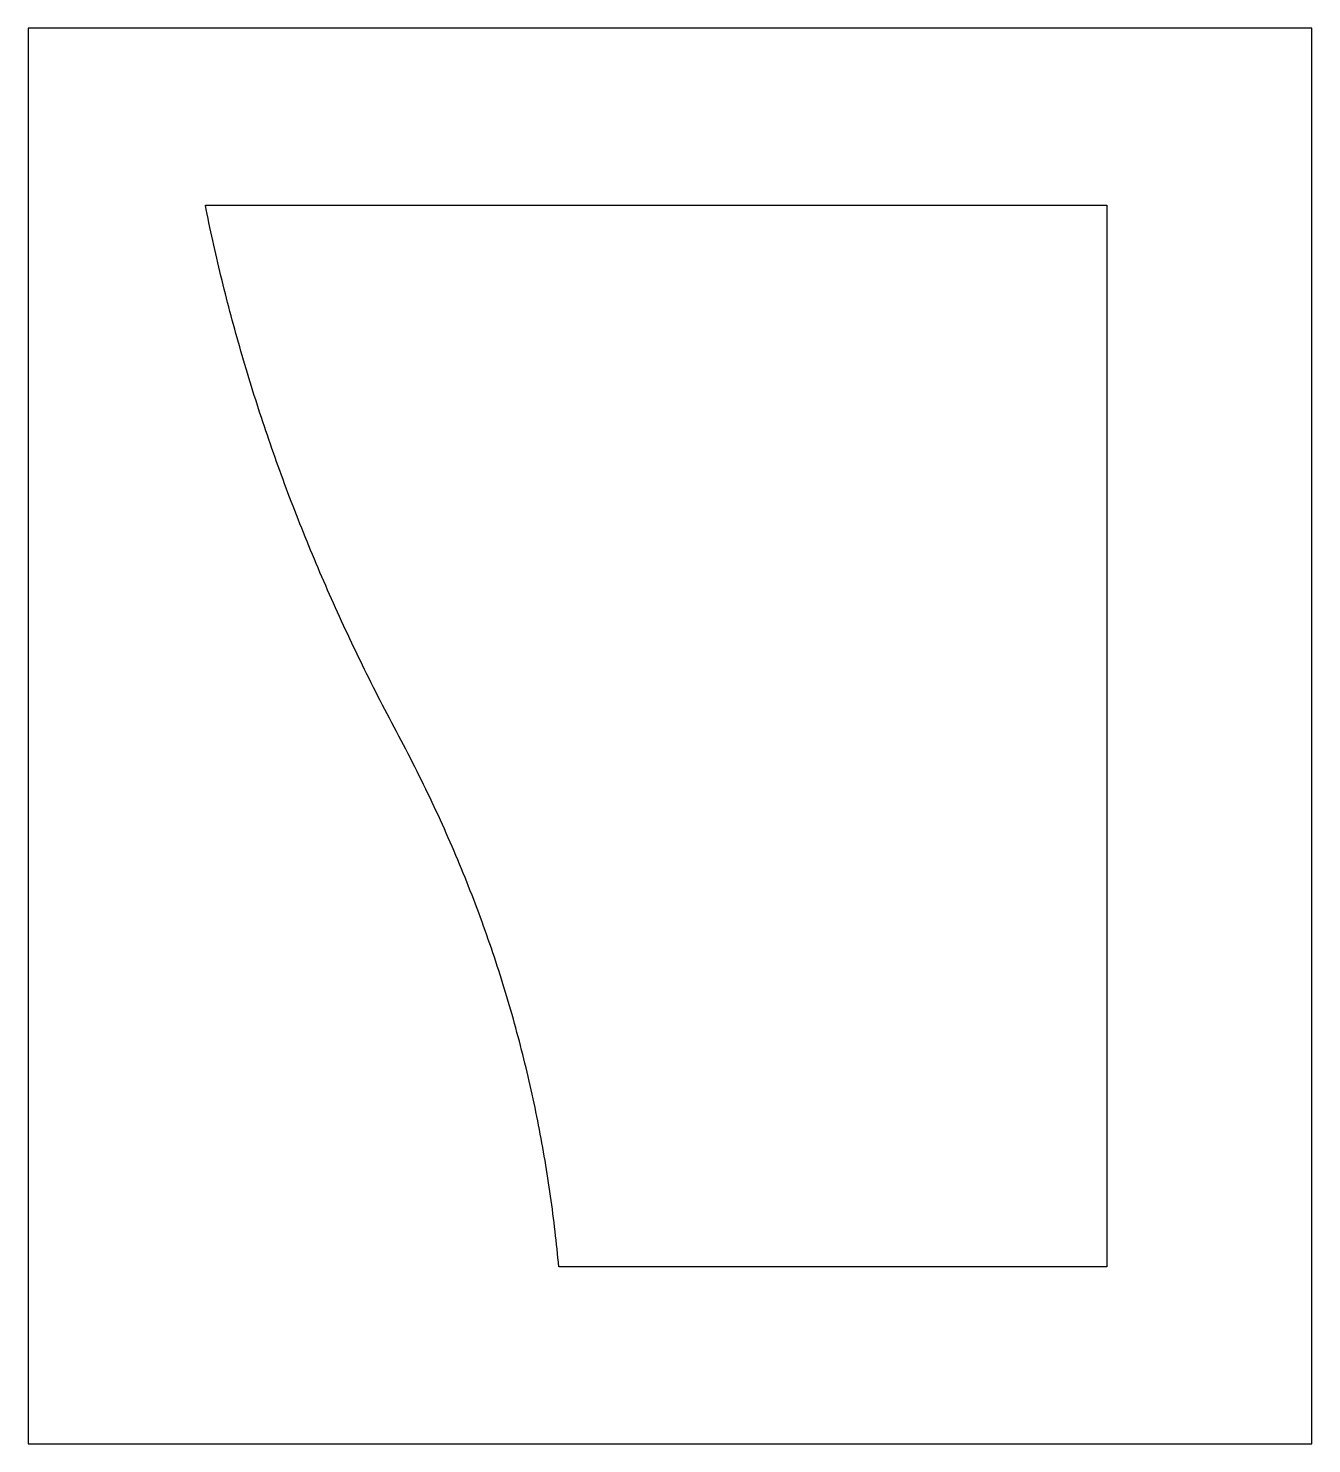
# Model space of a CAD drawing. Header units: millimetres. Extents: x 0 to 145, y 0 to 160.
import ezdxf

# ---------------------------------------------------------------- set-up
doc = ezdxf.new("R2010")
doc.units = ezdxf.units.MM
doc.layers.add('CUT_COUPON_B_WALNUT', color=3, linetype='CONTINUOUS')
doc.layers.add('REF_STOCK', color=8, linetype='CONTINUOUS')

msp = doc.modelspace()

# ---------------------------------------------------------------- linework, layer by layer
at = {"layer": 'CUT_COUPON_B_WALNUT'}
msp.add_lwpolyline([(59.937766, 20), (59.891263, 20.5), (59.843204, 21), (59.793585, 21.5), (59.742401, 22), (59.689646, 22.5), (59.635316, 23), (59.579406, 23.5), (59.52191, 24), (59.462823, 24.5), (59.402141, 25), (59.339859, 25.5), (59.275971, 26), (59.210473, 26.5), (59.14336, 27), (59.074626, 27.5), (59.004267, 28), (58.932278, 28.5), (58.858653, 29), (58.783388, 29.5), (58.706477, 30), (58.627917, 30.5), (58.547701, 31), (58.465825, 31.5), (58.382283, 32), (58.297071, 32.5), (58.210184, 33), (58.121617, 33.5), (58.031364, 34), (57.939422, 34.5), (57.845784, 35), (57.750446, 35.5), (57.653402, 36), (57.554649, 36.5), (57.45418, 37), (57.351991, 37.5), (57.248077, 38), (57.142433, 38.5), (57.035054, 39), (56.925934, 39.5), (56.81507, 40), (56.702455, 40.5), (56.588085, 41), (56.471956, 41.5), (56.354061, 42), (56.234396, 42.5), (56.112956, 43), (55.989735, 43.5), (55.86473, 44), (55.737935, 44.5), (55.609345, 45), (55.478955, 45.5), (55.34676, 46), (55.212755, 46.5), (55.076934, 47), (54.939294, 47.5), (54.799829, 48), (54.658534, 48.5), (54.515404, 49), (54.370434, 49.5), (54.223619, 50), (54.074955, 50.5), (53.924435, 51), (53.772055, 51.5), (53.617811, 52), (53.461697, 52.5), (53.303707, 53), (53.143838, 53.5), (52.982084, 54), (52.818441, 54.5), (52.652902, 55), (52.485464, 55.5), (52.316121, 56), (52.144868, 56.5), (51.9717, 57), (51.796612, 57.5), (51.6196, 58), (51.440658, 58.5), (51.259781, 59), (51.076964, 59.5), (50.892203, 60), (50.705492, 60.5), (50.516826, 61), (50.326201, 61.5), (50.133611, 62), (49.939051, 62.5), (49.742516, 63), (49.544002, 63.5), (49.343503, 64), (49.141015, 64.5), (48.936532, 65), (48.730049, 65.5), (48.521562, 66), (48.311065, 66.5), (48.098553, 67), (47.884022, 67.5), (47.667466, 68), (47.448881, 68.5), (47.228261, 69), (47.005602, 69.5), (46.780898, 70), (46.554145, 70.5), (46.325337, 71), (46.094469, 71.5), (45.861537, 72), (45.626536, 72.5), (45.38946, 73), (45.150304, 73.5), (44.909064, 74), (44.665735, 74.5), (44.420311, 75), (44.172788, 75.5), (43.92316, 76), (43.671423, 76.5), (43.417572, 77), (43.161601, 77.5), (42.903506, 78), (42.643281, 78.5), (42.380922, 79), (42.116424, 79.5), (41.849781, 80), (41.582808, 80.5), (41.317322, 81), (41.053321, 81.5), (40.790803, 82), (40.529767, 82.5), (40.270211, 83), (40.012135, 83.5), (39.755535, 84), (39.500412, 84.5), (39.246763, 85), (38.994586, 85.5), (38.743881, 86), (38.494646, 86.5), (38.246879, 87), (38.000579, 87.5), (37.755744, 88), (37.512373, 88.5), (37.270464, 89), (37.030015, 89.5), (36.791026, 90), (36.553494, 90.5), (36.317419, 91), (36.082798, 91.5), (35.84963, 92), (35.617913, 92.5), (35.387647, 93), (35.158829, 93.5), (34.931458, 94), (34.705533, 94.5), (34.481052, 95), (34.258013, 95.5), (34.036415, 96), (33.816256, 96.5), (33.597535, 97), (33.380251, 97.5), (33.164401, 98), (32.949985, 98.5), (32.737001, 99), (32.525447, 99.5), (32.315321, 100), (32.106623, 100.5), (31.899351, 101), (31.693503, 101.5), (31.489077, 102), (31.286073, 102.5), (31.084488, 103), (30.884322, 103.5), (30.685572, 104), (30.488237, 104.5), (30.292316, 105), (30.097807, 105.5), (29.904708, 106), (29.713019, 106.5), (29.522737, 107), (29.333861, 107.5), (29.146389, 108), (28.96032, 108.5), (28.775653, 109), (28.592386, 109.5), (28.410517, 110), (28.230045, 110.5), (28.050968, 111), (27.873285, 111.5), (27.696995, 112), (27.522095, 112.5), (27.348585, 113), (27.176462, 113.5), (27.005726, 114), (26.836374, 114.5), (26.668405, 115), (26.501819, 115.5), (26.336612, 116), (26.172784, 116.5), (26.010333, 117), (25.849258, 117.5), (25.689557, 118), (25.531228, 118.5), (25.37427, 119), (25.218682, 119.5), (25.064462, 120), (24.911609, 120.5), (24.76012, 121), (24.609995, 121.5), (24.461232, 122), (24.313829, 122.5), (24.167786, 123), (24.023099, 123.5), (23.879769, 124), (23.737792, 124.5), (23.597169, 125), (23.457897, 125.5), (23.319975, 126), (23.183401, 126.5), (23.048174, 127), (22.914292, 127.5), (22.781753, 128), (22.650557, 128.5), (22.520702, 129), (22.392185, 129.5), (22.265007, 130), (22.139164, 130.5), (22.014656, 131), (21.891482, 131.5), (21.769638, 132), (21.649125, 132.5), (21.529941, 133), (21.412083, 133.5), (21.295551, 134), (21.180342, 134.5), (21.066457, 135), (20.953892, 135.5), (20.842647, 136), (20.732719, 136.5), (20.624108, 137), (20.516812, 137.5), (20.410829, 138), (20.306158, 138.5), (20.202797, 139), (20.100745, 139.5), (20, 140), (121.849781, 140), (121.849781, 20)], close=True, dxfattribs=at)
at = {"layer": 'REF_STOCK'}
msp.add_lwpolyline([(0, 0), (145, 0), (145, 160), (0, 160)], close=True, dxfattribs=at)

doc.saveas('drawing.dxf')
